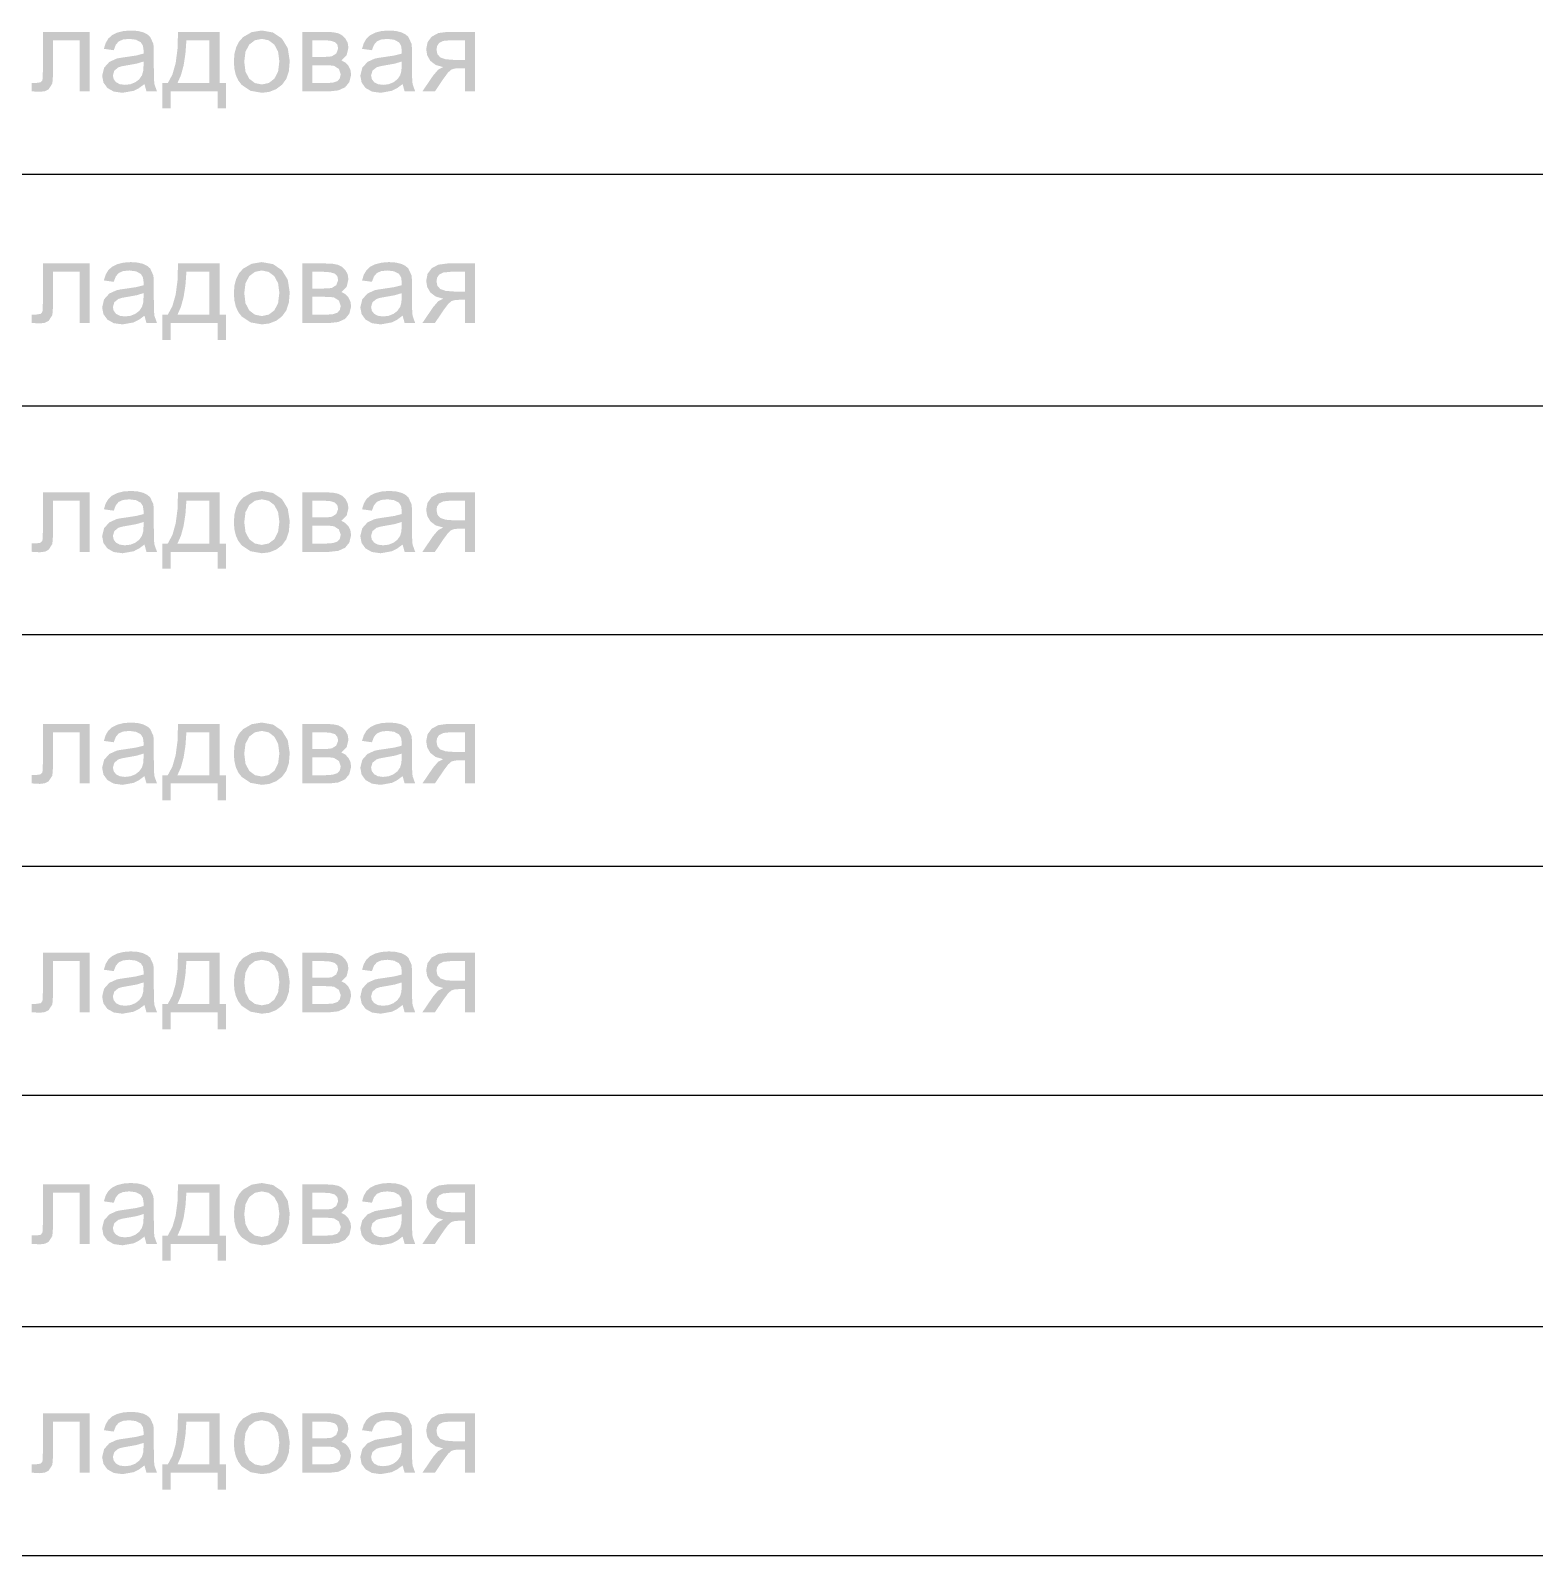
# Model space of a CAD drawing. Header units: millimetres. Extents: x 0 to 420, y 0 to 297.
# Drawn here: x 22.55 to 45.63, y 130.22 to 153.63 of the extents above; entities that cross this region are included whole.
import ezdxf

# ---------------------------------------------------------------- set-up
doc = ezdxf.new("R2010")
doc.units = ezdxf.units.MM
doc.layers.get('0').update_dxf_attribs({"linetype": 'CONTINUOUS'})

msp = doc.modelspace()

# ---------------------------------------------------------------- hatches: boundary and pattern name
at = {"true_color": 0x0000fb}
for points in [[(22.734991, 153.610799), (23.455429, 153.610799), (23.455429, 152.696333), (23.301089, 152.696333), (23.301089, 153.482917), (22.890433, 153.482917), (22.890433, 153.027062), (22.887677, 152.89477), (22.87996, 152.817049), (22.822634, 152.728303), (22.765996, 152.699778), (22.688688, 152.690269), (22.564114, 152.697435), (22.564114, 152.82642), (22.631913, 152.82642), (22.700264, 152.836341), (22.727825, 152.867761), (22.733061, 152.913649), (22.734991, 153.008321)], [(22.734991, 150.054799), (23.455429, 150.054799), (23.455429, 149.140333), (23.301089, 149.140333), (23.301089, 149.926917), (22.890433, 149.926917), (22.890433, 149.471062), (22.887677, 149.33877), (22.87996, 149.261049), (22.822634, 149.172303), (22.765996, 149.143778), (22.688688, 149.134269), (22.564114, 149.141435), (22.564114, 149.27042), (22.631913, 149.27042), (22.700264, 149.280341), (22.727825, 149.311761), (22.733061, 149.357649), (22.734991, 149.452321)], [(22.734991, 146.541132), (23.455429, 146.541132), (23.455429, 145.626666), (23.301089, 145.626666), (23.301089, 146.41325), (22.890433, 146.41325), (22.890433, 145.957395), (22.887677, 145.825104), (22.87996, 145.747382), (22.822634, 145.658637), (22.765996, 145.630111), (22.688688, 145.620603), (22.564114, 145.627769), (22.564114, 145.756753), (22.631913, 145.756753), (22.700264, 145.766675), (22.727825, 145.798094), (22.733061, 145.843983), (22.734991, 145.938654)], [(22.734991, 142.985132), (23.455429, 142.985132), (23.455429, 142.070666), (23.301089, 142.070666), (23.301089, 142.85725), (22.890433, 142.85725), (22.890433, 142.401395), (22.887677, 142.269104), (22.87996, 142.191382), (22.822634, 142.102637), (22.765996, 142.074111), (22.688688, 142.064603), (22.564114, 142.071769), (22.564114, 142.200753), (22.631913, 142.200753), (22.700264, 142.210675), (22.727825, 142.242094), (22.733061, 142.287983), (22.734991, 142.382654)], [(22.734991, 139.471466), (23.455429, 139.471466), (23.455429, 138.556999), (23.301089, 138.556999), (23.301089, 139.343584), (22.890433, 139.343584), (22.890433, 138.887729), (22.887677, 138.755437), (22.87996, 138.677716), (22.822634, 138.58897), (22.765996, 138.560445), (22.688688, 138.550936), (22.564114, 138.558102), (22.564114, 138.687086), (22.631913, 138.687086), (22.700264, 138.697008), (22.727825, 138.728427), (22.733061, 138.774316), (22.734991, 138.868987)], [(22.734991, 135.915466), (23.455429, 135.915466), (23.455429, 135.000999), (23.301089, 135.000999), (23.301089, 135.787584), (22.890433, 135.787584), (22.890433, 135.331729), (22.887677, 135.199437), (22.87996, 135.121716), (22.822634, 135.03297), (22.765996, 135.004445), (22.688688, 134.994936), (22.564114, 135.002102), (22.564114, 135.131086), (22.631913, 135.131086), (22.700264, 135.141008), (22.727825, 135.172427), (22.733061, 135.218316), (22.734991, 135.312987)], [(22.734991, 132.401799), (23.455429, 132.401799), (23.455429, 131.487333), (23.301089, 131.487333), (23.301089, 132.273917), (22.890433, 132.273917), (22.890433, 131.818062), (22.887677, 131.68577), (22.87996, 131.608049), (22.822634, 131.519303), (22.765996, 131.490778), (22.688688, 131.481269), (22.564114, 131.488435), (22.564114, 131.61742), (22.631913, 131.61742), (22.700264, 131.627341), (22.727825, 131.658761), (22.733061, 131.704649), (22.734991, 131.799321)]]:
    msp.add_hatch(color=0, dxfattribs=at).paths.add_polyline_path(points, flags=0)
h = msp.add_hatch(color=0, dxfattribs=at)
h.paths.add_polyline_path([(24.294273, 152.809332), (24.209661, 152.746562), (24.128357, 152.705703), (23.95748, 152.675387), (23.82388, 152.693714), (23.725419, 152.749249), (23.664923, 152.833172), (23.644941, 152.937765), (23.675258, 153.060135), (23.755184, 153.149432), (23.867081, 153.200143), (23.924201, 153.211719), (24.004885, 153.223295), (24.167356, 153.247755), (24.281044, 153.276762), (24.282146, 153.317552), (24.271053, 153.397892), (24.238049, 153.450946), (24.164117, 153.490152), (24.06166, 153.503312), (23.966162, 153.493528), (23.899603, 153.464727), (23.854472, 153.41181), (23.822984, 153.329128), (23.6714, 153.350074), (23.698685, 153.438131), (23.739199, 153.50717), (23.797008, 153.560018), (23.8759, 153.599223), (23.972639, 153.623546), (24.08426, 153.631745), (24.190093, 153.624786), (24.274429, 153.604184), (24.337681, 153.572765), (24.381916, 153.534731), (24.430423, 153.429449), (24.436142, 153.373707), (24.43814, 153.286133), (24.43814, 153.079427), (24.43876, 152.98113), (24.440621, 152.902832), (24.443721, 152.84448), (24.448062, 152.806025), (24.487198, 152.696333), (24.325141, 152.696333)], flags=0)
h.paths.add_polyline_path([(24.281044, 153.155495), (24.175624, 153.123387), (24.028036, 153.097066), (23.946456, 153.082183), (23.892988, 153.065647), (23.831803, 153.015486), (23.810306, 152.941624), (23.82195, 152.884917), (23.857159, 152.838546), (23.914623, 152.80754), (23.994412, 152.797205), (24.079023, 152.806851), (24.153713, 152.836341), (24.214071, 152.882575), (24.256239, 152.943277), (24.274843, 153.008596), (24.281044, 153.09872)], flags=0)
h = msp.add_hatch(color=0, dxfattribs=at)
h.paths.add_polyline_path([(24.809445, 153.610799), (25.44665, 153.610799), (25.44665, 152.823663), (25.545869, 152.823663), (25.545869, 152.437262), (25.418538, 152.437262), (25.418538, 152.696333), (24.698099, 152.696333), (24.698099, 152.437262), (24.570769, 152.437262), (24.570769, 152.823663), (24.652349, 152.823663), (24.723559, 152.955955), (24.773478, 153.131242), (24.802107, 153.349523)], flags=0)
h.paths.add_polyline_path([(24.938429, 153.482917), (24.923331, 153.274566), (24.895366, 153.095206), (24.854481, 152.944888), (24.800625, 152.823663), (25.29231, 152.823663), (25.29231, 153.482917)], flags=0)
h = msp.add_hatch(color=0, dxfattribs=at)
h.paths.add_polyline_path([(25.66703, 153.153841), (25.675832, 153.272585), (25.702308, 153.374948), (25.74656, 153.460877), (25.808693, 153.530321), (25.939262, 153.606251), (26.095876, 153.631745), (26.267373, 153.600739), (26.404556, 153.507722), (26.494129, 153.360478), (26.52417, 153.166519), (26.510941, 153.008596), (26.471253, 152.888707), (26.406072, 152.798997), (26.316913, 152.731611), (26.211149, 152.689443), (26.095876, 152.675387), (25.922312, 152.706048), (25.785542, 152.798308), (25.733538, 152.866727), (25.69652, 152.948789), (25.674386, 153.044494)], flags=0)
h.paths.add_polyline_path([(25.826331, 153.153841), (25.845417, 152.999983), (25.90295, 152.890361), (25.989284, 152.824904), (26.095876, 152.803268), (26.201778, 152.825179), (26.28825, 152.890912), (26.345576, 153.001706), (26.364869, 153.158802), (26.345507, 153.307699), (26.287699, 153.415669), (26.200882, 153.481401), (26.095876, 153.503312), (25.989284, 153.48147), (25.90295, 153.41622), (25.845417, 153.306941)], flags=0)
h = msp.add_hatch(color=0, dxfattribs=at)
h.paths.add_polyline_path([(26.715779, 153.610799), (27.072966, 153.610799), (27.18755, 153.605149), (27.268648, 153.58875), (27.328317, 153.557813), (27.378891, 153.508273), (27.413617, 153.44385), (27.425193, 153.368264), (27.398183, 153.253611), (27.316603, 153.172583), (27.375446, 153.141646), (27.423539, 153.092105), (27.455785, 153.027475), (27.466534, 152.952097), (27.438766, 152.838684), (27.373378, 152.759171), (27.26975, 152.712042), (27.128088, 152.696333), (26.715779, 152.696333)], flags=0)
h.paths.add_polyline_path([(26.87067, 153.226051), (27.036035, 153.226051), (27.11913, 153.228531), (27.171634, 153.235972), (27.238331, 153.277865), (27.267545, 153.353381), (27.254729, 153.414566), (27.216282, 153.454254), (27.146829, 153.475613), (27.040996, 153.482917), (26.87067, 153.482917)], flags=0)
h.paths.add_polyline_path([(26.87067, 152.823663), (27.07462, 152.823663), (27.185483, 152.831174), (27.255418, 152.85398), (27.292694, 152.895735), (27.307233, 152.959814), (27.278569, 153.041393), (27.204707, 153.088798), (27.145038, 153.096239), (27.058083, 153.09872), (26.87067, 153.09872)], flags=0)
h = msp.add_hatch(color=0, dxfattribs=at)
h.paths.add_polyline_path([(28.256907, 152.809332), (28.172295, 152.746562), (28.090991, 152.705703), (27.920114, 152.675387), (27.786513, 152.693714), (27.688053, 152.749249), (27.627557, 152.833172), (27.607575, 152.937765), (27.637892, 153.060135), (27.717818, 153.149432), (27.829715, 153.200143), (27.886835, 153.211719), (27.967519, 153.223295), (28.129989, 153.247755), (28.243678, 153.276762), (28.24478, 153.317552), (28.233687, 153.397892), (28.200683, 153.450946), (28.126751, 153.490152), (28.024294, 153.503312), (27.928796, 153.493528), (27.862237, 153.464727), (27.817106, 153.41181), (27.785618, 153.329128), (27.634034, 153.350074), (27.661319, 153.438131), (27.701833, 153.50717), (27.759642, 153.560018), (27.838534, 153.599223), (27.935273, 153.623546), (28.046894, 153.631745), (28.152727, 153.624786), (28.237063, 153.604184), (28.300315, 153.572765), (28.34455, 153.534731), (28.393057, 153.429449), (28.398776, 153.373707), (28.400774, 153.286133), (28.400774, 153.079427), (28.401394, 152.98113), (28.403254, 152.902832), (28.406355, 152.84448), (28.410696, 152.806025), (28.449832, 152.696333), (28.287775, 152.696333)], flags=0)
h.paths.add_polyline_path([(28.243678, 153.155495), (28.138258, 153.123387), (27.99067, 153.097066), (27.90909, 153.082183), (27.855622, 153.065647), (27.794437, 153.015486), (27.77294, 152.941624), (27.784584, 152.884917), (27.819793, 152.838546), (27.877257, 152.80754), (27.957046, 152.797205), (28.041657, 152.806851), (28.116347, 152.836341), (28.176705, 152.882575), (28.218873, 152.943277), (28.237476, 153.008596), (28.243678, 153.09872)], flags=0)
h = msp.add_hatch(color=0, dxfattribs=at)
h.paths.add_polyline_path([(29.369596, 153.610799), (29.369596, 152.696333), (29.215807, 152.696333), (29.215807, 153.052969), (29.125959, 153.052969), (29.054508, 153.047595), (29.00414, 153.031472), (28.9546, 152.987099), (28.887283, 152.896424), (28.752235, 152.696333), (28.559861, 152.696333), (28.72743, 152.942726), (28.803498, 153.030783), (28.879566, 153.070057), (28.764224, 153.102854), (28.682782, 153.165417), (28.634688, 153.248926), (28.618841, 153.344011), (28.639649, 153.451635), (28.702626, 153.536936), (28.805152, 153.592264), (28.945712, 153.610799)], flags=0)
h.paths.add_polyline_path([(29.215807, 153.482917), (28.995321, 153.482917), (28.880944, 153.471893), (28.816176, 153.439371), (28.78641, 153.392724), (28.776489, 153.33905), (28.791096, 153.26753), (28.835469, 153.218334), (28.91698, 153.189808), (29.044379, 153.1803), (29.215807, 153.1803)], flags=0)
h = msp.add_hatch(color=0, dxfattribs=at)
h.paths.add_polyline_path([(24.294273, 149.253332), (24.209661, 149.190562), (24.128357, 149.149703), (23.95748, 149.119387), (23.82388, 149.137714), (23.725419, 149.193249), (23.664923, 149.277172), (23.644941, 149.381765), (23.675258, 149.504135), (23.755184, 149.593432), (23.867081, 149.644144), (23.924201, 149.655719), (24.004885, 149.667295), (24.167356, 149.691755), (24.281044, 149.720762), (24.282146, 149.761552), (24.271053, 149.841892), (24.238049, 149.894946), (24.164117, 149.934152), (24.06166, 149.947312), (23.966162, 149.937528), (23.899603, 149.908727), (23.854472, 149.85581), (23.822984, 149.773128), (23.6714, 149.794074), (23.698685, 149.882131), (23.739199, 149.95117), (23.797008, 150.004018), (23.8759, 150.043223), (23.972639, 150.067546), (24.08426, 150.075745), (24.190093, 150.068786), (24.274429, 150.048184), (24.337681, 150.016765), (24.381916, 149.978731), (24.430423, 149.873449), (24.436142, 149.817707), (24.43814, 149.730133), (24.43814, 149.523427), (24.43876, 149.42513), (24.440621, 149.346832), (24.443721, 149.28848), (24.448062, 149.250025), (24.487198, 149.140333), (24.325141, 149.140333)], flags=0)
h.paths.add_polyline_path([(24.281044, 149.599495), (24.175624, 149.567387), (24.028036, 149.541066), (23.946456, 149.526183), (23.892988, 149.509647), (23.831803, 149.459486), (23.810306, 149.385624), (23.82195, 149.328917), (23.857159, 149.282546), (23.914623, 149.25154), (23.994412, 149.241205), (24.079023, 149.250851), (24.153713, 149.280341), (24.214071, 149.326575), (24.256239, 149.387277), (24.274843, 149.452596), (24.281044, 149.54272)], flags=0)
h = msp.add_hatch(color=0, dxfattribs=at)
h.paths.add_polyline_path([(24.809445, 150.054799), (25.44665, 150.054799), (25.44665, 149.267663), (25.545869, 149.267663), (25.545869, 148.881262), (25.418538, 148.881262), (25.418538, 149.140333), (24.698099, 149.140333), (24.698099, 148.881262), (24.570769, 148.881262), (24.570769, 149.267663), (24.652349, 149.267663), (24.723559, 149.399955), (24.773478, 149.575242), (24.802107, 149.793523)], flags=0)
h.paths.add_polyline_path([(24.938429, 149.926917), (24.923331, 149.718566), (24.895366, 149.539206), (24.854481, 149.388888), (24.800625, 149.267663), (25.29231, 149.267663), (25.29231, 149.926917)], flags=0)
h = msp.add_hatch(color=0, dxfattribs=at)
h.paths.add_polyline_path([(25.66703, 149.597841), (25.675832, 149.716585), (25.702308, 149.818948), (25.74656, 149.904877), (25.808693, 149.974321), (25.939262, 150.050251), (26.095876, 150.075745), (26.267373, 150.044739), (26.404556, 149.951722), (26.494129, 149.804478), (26.52417, 149.610519), (26.510941, 149.452596), (26.471253, 149.332707), (26.406072, 149.242997), (26.316913, 149.175611), (26.211149, 149.133443), (26.095876, 149.119387), (25.922312, 149.150048), (25.785542, 149.242308), (25.733538, 149.310727), (25.69652, 149.392789), (25.674386, 149.488494)], flags=0)
h.paths.add_polyline_path([(25.826331, 149.597841), (25.845417, 149.443983), (25.90295, 149.334361), (25.989284, 149.268904), (26.095876, 149.247269), (26.201778, 149.269179), (26.28825, 149.334912), (26.345576, 149.445706), (26.364869, 149.602802), (26.345507, 149.751699), (26.287699, 149.859669), (26.200882, 149.925401), (26.095876, 149.947312), (25.989284, 149.92547), (25.90295, 149.86022), (25.845417, 149.750941)], flags=0)
h = msp.add_hatch(color=0, dxfattribs=at)
h.paths.add_polyline_path([(26.715779, 150.054799), (27.072966, 150.054799), (27.18755, 150.049149), (27.268648, 150.03275), (27.328317, 150.001813), (27.378891, 149.952273), (27.413617, 149.88785), (27.425193, 149.812264), (27.398183, 149.697611), (27.316603, 149.616583), (27.375446, 149.585646), (27.423539, 149.536105), (27.455785, 149.471475), (27.466534, 149.396097), (27.438766, 149.282684), (27.373378, 149.203171), (27.26975, 149.156042), (27.128088, 149.140333), (26.715779, 149.140333)], flags=0)
h.paths.add_polyline_path([(26.87067, 149.670051), (27.036035, 149.670051), (27.11913, 149.672531), (27.171634, 149.679972), (27.238331, 149.721865), (27.267545, 149.797381), (27.254729, 149.858566), (27.216282, 149.898254), (27.146829, 149.919613), (27.040996, 149.926917), (26.87067, 149.926917)], flags=0)
h.paths.add_polyline_path([(26.87067, 149.267663), (27.07462, 149.267663), (27.185483, 149.275174), (27.255418, 149.29798), (27.292694, 149.339735), (27.307233, 149.403814), (27.278569, 149.485394), (27.204707, 149.532798), (27.145038, 149.540239), (27.058083, 149.54272), (26.87067, 149.54272)], flags=0)
h = msp.add_hatch(color=0, dxfattribs=at)
h.paths.add_polyline_path([(28.256907, 149.253332), (28.172295, 149.190562), (28.090991, 149.149703), (27.920114, 149.119387), (27.786513, 149.137714), (27.688053, 149.193249), (27.627557, 149.277172), (27.607575, 149.381765), (27.637892, 149.504135), (27.717818, 149.593432), (27.829715, 149.644144), (27.886835, 149.655719), (27.967519, 149.667295), (28.129989, 149.691755), (28.243678, 149.720762), (28.24478, 149.761552), (28.233687, 149.841892), (28.200683, 149.894946), (28.126751, 149.934152), (28.024294, 149.947312), (27.928796, 149.937528), (27.862237, 149.908727), (27.817106, 149.85581), (27.785618, 149.773128), (27.634034, 149.794074), (27.661319, 149.882131), (27.701833, 149.95117), (27.759642, 150.004018), (27.838534, 150.043223), (27.935273, 150.067546), (28.046894, 150.075745), (28.152727, 150.068786), (28.237063, 150.048184), (28.300315, 150.016765), (28.34455, 149.978731), (28.393057, 149.873449), (28.398776, 149.817707), (28.400774, 149.730133), (28.400774, 149.523427), (28.401394, 149.42513), (28.403254, 149.346832), (28.406355, 149.28848), (28.410696, 149.250025), (28.449832, 149.140333), (28.287775, 149.140333)], flags=0)
h.paths.add_polyline_path([(28.243678, 149.599495), (28.138258, 149.567387), (27.99067, 149.541066), (27.90909, 149.526183), (27.855622, 149.509647), (27.794437, 149.459486), (27.77294, 149.385624), (27.784584, 149.328917), (27.819793, 149.282546), (27.877257, 149.25154), (27.957046, 149.241205), (28.041657, 149.250851), (28.116347, 149.280341), (28.176705, 149.326575), (28.218873, 149.387277), (28.237476, 149.452596), (28.243678, 149.54272)], flags=0)
h = msp.add_hatch(color=0, dxfattribs=at)
h.paths.add_polyline_path([(29.369596, 150.054799), (29.369596, 149.140333), (29.215807, 149.140333), (29.215807, 149.496969), (29.125959, 149.496969), (29.054508, 149.491595), (29.00414, 149.475472), (28.9546, 149.431099), (28.887283, 149.340424), (28.752235, 149.140333), (28.559861, 149.140333), (28.72743, 149.386726), (28.803498, 149.474783), (28.879566, 149.514057), (28.764224, 149.546854), (28.682782, 149.609417), (28.634688, 149.692926), (28.618841, 149.788011), (28.639649, 149.895635), (28.702626, 149.980936), (28.805152, 150.036264), (28.945712, 150.054799)], flags=0)
h.paths.add_polyline_path([(29.215807, 149.926917), (28.995321, 149.926917), (28.880944, 149.915893), (28.816176, 149.883371), (28.78641, 149.836724), (28.776489, 149.78305), (28.791096, 149.71153), (28.835469, 149.662334), (28.91698, 149.633808), (29.044379, 149.6243), (29.215807, 149.6243)], flags=0)
h = msp.add_hatch(color=0, dxfattribs=at)
h.paths.add_polyline_path([(24.294273, 145.739665), (24.209661, 145.676896), (24.128357, 145.636037), (23.95748, 145.60572), (23.82388, 145.624048), (23.725419, 145.679583), (23.664923, 145.763505), (23.644941, 145.868098), (23.675258, 145.990468), (23.755184, 146.079765), (23.867081, 146.130477), (23.924201, 146.142052), (24.004885, 146.153628), (24.167356, 146.178088), (24.281044, 146.207096), (24.282146, 146.247886), (24.271053, 146.328225), (24.238049, 146.38128), (24.164117, 146.420485), (24.06166, 146.433645), (23.966162, 146.423861), (23.899603, 146.39506), (23.854472, 146.342144), (23.822984, 146.259461), (23.6714, 146.280407), (23.698685, 146.368464), (23.739199, 146.437504), (23.797008, 146.490352), (23.8759, 146.529557), (23.972639, 146.553879), (24.08426, 146.562078), (24.190093, 146.555119), (24.274429, 146.534518), (24.337681, 146.503098), (24.381916, 146.465065), (24.430423, 146.359782), (24.436142, 146.304041), (24.43814, 146.216466), (24.43814, 146.009761), (24.43876, 145.911464), (24.440621, 145.833165), (24.443721, 145.774814), (24.448062, 145.736358), (24.487198, 145.626666), (24.325141, 145.626666)], flags=0)
h.paths.add_polyline_path([(24.281044, 146.085828), (24.175624, 146.05372), (24.028036, 146.0274), (23.946456, 146.012517), (23.892988, 145.99598), (23.831803, 145.94582), (23.810306, 145.871957), (23.82195, 145.815251), (23.857159, 145.76888), (23.914623, 145.737874), (23.994412, 145.727538), (24.079023, 145.737185), (24.153713, 145.766675), (24.214071, 145.812908), (24.256239, 145.873611), (24.274843, 145.93893), (24.281044, 146.029053)], flags=0)
h = msp.add_hatch(color=0, dxfattribs=at)
h.paths.add_polyline_path([(24.809445, 146.541132), (25.44665, 146.541132), (25.44665, 145.753997), (25.545869, 145.753997), (25.545869, 145.367595), (25.418538, 145.367595), (25.418538, 145.626666), (24.698099, 145.626666), (24.698099, 145.367595), (24.570769, 145.367595), (24.570769, 145.753997), (24.652349, 145.753997), (24.723559, 145.886288), (24.773478, 146.061575), (24.802107, 146.279856)], flags=0)
h.paths.add_polyline_path([(24.938429, 146.41325), (24.923331, 146.2049), (24.895366, 146.025539), (24.854481, 145.875221), (24.800625, 145.753997), (25.29231, 145.753997), (25.29231, 146.41325)], flags=0)
h = msp.add_hatch(color=0, dxfattribs=at)
h.paths.add_polyline_path([(25.66703, 146.084175), (25.675832, 146.202919), (25.702308, 146.305281), (25.74656, 146.39121), (25.808693, 146.460655), (25.939262, 146.536585), (26.095876, 146.562078), (26.267373, 146.531073), (26.404556, 146.438055), (26.494129, 146.290812), (26.52417, 146.096853), (26.510941, 145.93893), (26.471253, 145.81904), (26.406072, 145.72933), (26.316913, 145.661944), (26.211149, 145.619776), (26.095876, 145.60572), (25.922312, 145.636381), (25.785542, 145.728641), (25.733538, 145.797061), (25.69652, 145.879123), (25.674386, 145.974827)], flags=0)
h.paths.add_polyline_path([(25.826331, 146.084175), (25.845417, 145.930317), (25.90295, 145.820694), (25.989284, 145.755237), (26.095876, 145.733602), (26.201778, 145.755513), (26.28825, 145.821245), (26.345576, 145.932039), (26.364869, 146.089136), (26.345507, 146.238033), (26.287699, 146.346002), (26.200882, 146.411734), (26.095876, 146.433645), (25.989284, 146.411803), (25.90295, 146.346553), (25.845417, 146.237275)], flags=0)
h = msp.add_hatch(color=0, dxfattribs=at)
h.paths.add_polyline_path([(26.715779, 146.541132), (27.072966, 146.541132), (27.18755, 146.535482), (27.268648, 146.519084), (27.328317, 146.488147), (27.378891, 146.438606), (27.413617, 146.374183), (27.425193, 146.298598), (27.398183, 146.183945), (27.316603, 146.102916), (27.375446, 146.071979), (27.423539, 146.022439), (27.455785, 145.957809), (27.466534, 145.88243), (27.438766, 145.769017), (27.373378, 145.689505), (27.26975, 145.642376), (27.128088, 145.626666), (26.715779, 145.626666)], flags=0)
h.paths.add_polyline_path([(26.87067, 146.156384), (27.036035, 146.156384), (27.11913, 146.158864), (27.171634, 146.166306), (27.238331, 146.208198), (27.267545, 146.283715), (27.254729, 146.3449), (27.216282, 146.384587), (27.146829, 146.405947), (27.040996, 146.41325), (26.87067, 146.41325)], flags=0)
h.paths.add_polyline_path([(26.87067, 145.753997), (27.07462, 145.753997), (27.185483, 145.761507), (27.255418, 145.784314), (27.292694, 145.826068), (27.307233, 145.890147), (27.278569, 145.971727), (27.204707, 146.019131), (27.145038, 146.026573), (27.058083, 146.029053), (26.87067, 146.029053)], flags=0)
h = msp.add_hatch(color=0, dxfattribs=at)
h.paths.add_polyline_path([(28.256907, 145.739665), (28.172295, 145.676896), (28.090991, 145.636037), (27.920114, 145.60572), (27.786513, 145.624048), (27.688053, 145.679583), (27.627557, 145.763505), (27.607575, 145.868098), (27.637892, 145.990468), (27.717818, 146.079765), (27.829715, 146.130477), (27.886835, 146.142052), (27.967519, 146.153628), (28.129989, 146.178088), (28.243678, 146.207096), (28.24478, 146.247886), (28.233687, 146.328225), (28.200683, 146.38128), (28.126751, 146.420485), (28.024294, 146.433645), (27.928796, 146.423861), (27.862237, 146.39506), (27.817106, 146.342144), (27.785618, 146.259461), (27.634034, 146.280407), (27.661319, 146.368464), (27.701833, 146.437504), (27.759642, 146.490352), (27.838534, 146.529557), (27.935273, 146.553879), (28.046894, 146.562078), (28.152727, 146.555119), (28.237063, 146.534518), (28.300315, 146.503098), (28.34455, 146.465065), (28.393057, 146.359782), (28.398776, 146.304041), (28.400774, 146.216466), (28.400774, 146.009761), (28.401394, 145.911464), (28.403254, 145.833165), (28.406355, 145.774814), (28.410696, 145.736358), (28.449832, 145.626666), (28.287775, 145.626666)], flags=0)
h.paths.add_polyline_path([(28.243678, 146.085828), (28.138258, 146.05372), (27.99067, 146.0274), (27.90909, 146.012517), (27.855622, 145.99598), (27.794437, 145.94582), (27.77294, 145.871957), (27.784584, 145.815251), (27.819793, 145.76888), (27.877257, 145.737874), (27.957046, 145.727538), (28.041657, 145.737185), (28.116347, 145.766675), (28.176705, 145.812908), (28.218873, 145.873611), (28.237476, 145.93893), (28.243678, 146.029053)], flags=0)
h = msp.add_hatch(color=0, dxfattribs=at)
h.paths.add_polyline_path([(29.369596, 146.541132), (29.369596, 145.626666), (29.215807, 145.626666), (29.215807, 145.983302), (29.125959, 145.983302), (29.054508, 145.977928), (29.00414, 145.961805), (28.9546, 145.917432), (28.887283, 145.826757), (28.752235, 145.626666), (28.559861, 145.626666), (28.72743, 145.873059), (28.803498, 145.961116), (28.879566, 146.00039), (28.764224, 146.033187), (28.682782, 146.09575), (28.634688, 146.179259), (28.618841, 146.274344), (28.639649, 146.381969), (28.702626, 146.467269), (28.805152, 146.522598), (28.945712, 146.541132)], flags=0)
h.paths.add_polyline_path([(29.215807, 146.41325), (28.995321, 146.41325), (28.880944, 146.402226), (28.816176, 146.369704), (28.78641, 146.323058), (28.776489, 146.269383), (28.791096, 146.197863), (28.835469, 146.148667), (28.91698, 146.120142), (29.044379, 146.110633), (29.215807, 146.110633)], flags=0)
h = msp.add_hatch(color=0, dxfattribs=at)
h.paths.add_polyline_path([(24.294273, 142.183665), (24.209661, 142.120896), (24.128357, 142.080037), (23.95748, 142.04972), (23.82388, 142.068048), (23.725419, 142.123583), (23.664923, 142.207505), (23.644941, 142.312098), (23.675258, 142.434468), (23.755184, 142.523765), (23.867081, 142.574477), (23.924201, 142.586052), (24.004885, 142.597628), (24.167356, 142.622088), (24.281044, 142.651096), (24.282146, 142.691886), (24.271053, 142.772225), (24.238049, 142.82528), (24.164117, 142.864485), (24.06166, 142.877645), (23.966162, 142.867861), (23.899603, 142.83906), (23.854472, 142.786144), (23.822984, 142.703461), (23.6714, 142.724407), (23.698685, 142.812464), (23.739199, 142.881504), (23.797008, 142.934352), (23.8759, 142.973557), (23.972639, 142.997879), (24.08426, 143.006078), (24.190093, 142.999119), (24.274429, 142.978518), (24.337681, 142.947098), (24.381916, 142.909065), (24.430423, 142.803782), (24.436142, 142.748041), (24.43814, 142.660466), (24.43814, 142.453761), (24.43876, 142.355464), (24.440621, 142.277165), (24.443721, 142.218814), (24.448062, 142.180358), (24.487198, 142.070666), (24.325141, 142.070666)], flags=0)
h.paths.add_polyline_path([(24.281044, 142.529828), (24.175624, 142.49772), (24.028036, 142.4714), (23.946456, 142.456517), (23.892988, 142.43998), (23.831803, 142.38982), (23.810306, 142.315957), (23.82195, 142.259251), (23.857159, 142.21288), (23.914623, 142.181874), (23.994412, 142.171538), (24.079023, 142.181185), (24.153713, 142.210675), (24.214071, 142.256908), (24.256239, 142.317611), (24.274843, 142.38293), (24.281044, 142.473053)], flags=0)
h = msp.add_hatch(color=0, dxfattribs=at)
h.paths.add_polyline_path([(24.809445, 142.985132), (25.44665, 142.985132), (25.44665, 142.197997), (25.545869, 142.197997), (25.545869, 141.811595), (25.418538, 141.811595), (25.418538, 142.070666), (24.698099, 142.070666), (24.698099, 141.811595), (24.570769, 141.811595), (24.570769, 142.197997), (24.652349, 142.197997), (24.723559, 142.330288), (24.773478, 142.505575), (24.802107, 142.723856)], flags=0)
h.paths.add_polyline_path([(24.938429, 142.85725), (24.923331, 142.6489), (24.895366, 142.469539), (24.854481, 142.319221), (24.800625, 142.197997), (25.29231, 142.197997), (25.29231, 142.85725)], flags=0)
h = msp.add_hatch(color=0, dxfattribs=at)
h.paths.add_polyline_path([(25.66703, 142.528175), (25.675832, 142.646919), (25.702308, 142.749281), (25.74656, 142.83521), (25.808693, 142.904655), (25.939262, 142.980585), (26.095876, 143.006078), (26.267373, 142.975073), (26.404556, 142.882055), (26.494129, 142.734812), (26.52417, 142.540853), (26.510941, 142.38293), (26.471253, 142.26304), (26.406072, 142.17333), (26.316913, 142.105944), (26.211149, 142.063776), (26.095876, 142.04972), (25.922312, 142.080381), (25.785542, 142.172641), (25.733538, 142.241061), (25.69652, 142.323123), (25.674386, 142.418827)], flags=0)
h.paths.add_polyline_path([(25.826331, 142.528175), (25.845417, 142.374317), (25.90295, 142.264694), (25.989284, 142.199237), (26.095876, 142.177602), (26.201778, 142.199513), (26.28825, 142.265245), (26.345576, 142.376039), (26.364869, 142.533136), (26.345507, 142.682033), (26.287699, 142.790002), (26.200882, 142.855734), (26.095876, 142.877645), (25.989284, 142.855803), (25.90295, 142.790553), (25.845417, 142.681275)], flags=0)
h = msp.add_hatch(color=0, dxfattribs=at)
h.paths.add_polyline_path([(26.715779, 142.985132), (27.072966, 142.985132), (27.18755, 142.979482), (27.268648, 142.963084), (27.328317, 142.932147), (27.378891, 142.882606), (27.413617, 142.818183), (27.425193, 142.742598), (27.398183, 142.627945), (27.316603, 142.546916), (27.375446, 142.515979), (27.423539, 142.466439), (27.455785, 142.401809), (27.466534, 142.32643), (27.438766, 142.213017), (27.373378, 142.133505), (27.26975, 142.086376), (27.128088, 142.070666), (26.715779, 142.070666)], flags=0)
h.paths.add_polyline_path([(26.87067, 142.600384), (27.036035, 142.600384), (27.11913, 142.602864), (27.171634, 142.610306), (27.238331, 142.652198), (27.267545, 142.727715), (27.254729, 142.7889), (27.216282, 142.828587), (27.146829, 142.849947), (27.040996, 142.85725), (26.87067, 142.85725)], flags=0)
h.paths.add_polyline_path([(26.87067, 142.197997), (27.07462, 142.197997), (27.185483, 142.205507), (27.255418, 142.228314), (27.292694, 142.270068), (27.307233, 142.334147), (27.278569, 142.415727), (27.204707, 142.463131), (27.145038, 142.470573), (27.058083, 142.473053), (26.87067, 142.473053)], flags=0)
h = msp.add_hatch(color=0, dxfattribs=at)
h.paths.add_polyline_path([(28.256907, 142.183665), (28.172295, 142.120896), (28.090991, 142.080037), (27.920114, 142.04972), (27.786513, 142.068048), (27.688053, 142.123583), (27.627557, 142.207505), (27.607575, 142.312098), (27.637892, 142.434468), (27.717818, 142.523765), (27.829715, 142.574477), (27.886835, 142.586052), (27.967519, 142.597628), (28.129989, 142.622088), (28.243678, 142.651096), (28.24478, 142.691886), (28.233687, 142.772225), (28.200683, 142.82528), (28.126751, 142.864485), (28.024294, 142.877645), (27.928796, 142.867861), (27.862237, 142.83906), (27.817106, 142.786144), (27.785618, 142.703461), (27.634034, 142.724407), (27.661319, 142.812464), (27.701833, 142.881504), (27.759642, 142.934352), (27.838534, 142.973557), (27.935273, 142.997879), (28.046894, 143.006078), (28.152727, 142.999119), (28.237063, 142.978518), (28.300315, 142.947098), (28.34455, 142.909065), (28.393057, 142.803782), (28.398776, 142.748041), (28.400774, 142.660466), (28.400774, 142.453761), (28.401394, 142.355464), (28.403254, 142.277165), (28.406355, 142.218814), (28.410696, 142.180358), (28.449832, 142.070666), (28.287775, 142.070666)], flags=0)
h.paths.add_polyline_path([(28.243678, 142.529828), (28.138258, 142.49772), (27.99067, 142.4714), (27.90909, 142.456517), (27.855622, 142.43998), (27.794437, 142.38982), (27.77294, 142.315957), (27.784584, 142.259251), (27.819793, 142.21288), (27.877257, 142.181874), (27.957046, 142.171538), (28.041657, 142.181185), (28.116347, 142.210675), (28.176705, 142.256908), (28.218873, 142.317611), (28.237476, 142.38293), (28.243678, 142.473053)], flags=0)
h = msp.add_hatch(color=0, dxfattribs=at)
h.paths.add_polyline_path([(29.369596, 142.985132), (29.369596, 142.070666), (29.215807, 142.070666), (29.215807, 142.427302), (29.125959, 142.427302), (29.054508, 142.421928), (29.00414, 142.405805), (28.9546, 142.361432), (28.887283, 142.270757), (28.752235, 142.070666), (28.559861, 142.070666), (28.72743, 142.317059), (28.803498, 142.405116), (28.879566, 142.44439), (28.764224, 142.477187), (28.682782, 142.53975), (28.634688, 142.623259), (28.618841, 142.718344), (28.639649, 142.825969), (28.702626, 142.911269), (28.805152, 142.966598), (28.945712, 142.985132)], flags=0)
h.paths.add_polyline_path([(29.215807, 142.85725), (28.995321, 142.85725), (28.880944, 142.846226), (28.816176, 142.813704), (28.78641, 142.767058), (28.776489, 142.713383), (28.791096, 142.641863), (28.835469, 142.592667), (28.91698, 142.564142), (29.044379, 142.554633), (29.215807, 142.554633)], flags=0)
h = msp.add_hatch(color=0, dxfattribs=at)
h.paths.add_polyline_path([(24.294273, 138.669999), (24.209661, 138.607229), (24.128357, 138.56637), (23.95748, 138.536053), (23.82388, 138.554381), (23.725419, 138.609916), (23.664923, 138.693839), (23.644941, 138.798432), (23.675258, 138.920802), (23.755184, 139.010098), (23.867081, 139.06081), (23.924201, 139.072386), (24.004885, 139.083961), (24.167356, 139.108421), (24.281044, 139.137429), (24.282146, 139.178219), (24.271053, 139.258559), (24.238049, 139.311613), (24.164117, 139.350818), (24.06166, 139.363979), (23.966162, 139.354195), (23.899603, 139.325394), (23.854472, 139.272477), (23.822984, 139.189795), (23.6714, 139.210741), (23.698685, 139.298797), (23.739199, 139.367837), (23.797008, 139.420685), (23.8759, 139.45989), (23.972639, 139.484212), (24.08426, 139.492412), (24.190093, 139.485453), (24.274429, 139.464851), (24.337681, 139.433432), (24.381916, 139.395398), (24.430423, 139.290116), (24.436142, 139.234374), (24.43814, 139.1468), (24.43814, 138.940094), (24.43876, 138.841797), (24.440621, 138.763498), (24.443721, 138.705147), (24.448062, 138.666691), (24.487198, 138.556999), (24.325141, 138.556999)], flags=0)
h.paths.add_polyline_path([(24.281044, 139.016162), (24.175624, 138.984053), (24.028036, 138.957733), (23.946456, 138.94285), (23.892988, 138.926314), (23.831803, 138.876153), (23.810306, 138.80229), (23.82195, 138.745584), (23.857159, 138.699213), (23.914623, 138.668207), (23.994412, 138.657872), (24.079023, 138.667518), (24.153713, 138.697008), (24.214071, 138.743241), (24.256239, 138.803944), (24.274843, 138.869263), (24.281044, 138.959387)], flags=0)
h = msp.add_hatch(color=0, dxfattribs=at)
h.paths.add_polyline_path([(24.809445, 139.471466), (25.44665, 139.471466), (25.44665, 138.68433), (25.545869, 138.68433), (25.545869, 138.297928), (25.418538, 138.297928), (25.418538, 138.556999), (24.698099, 138.556999), (24.698099, 138.297928), (24.570769, 138.297928), (24.570769, 138.68433), (24.652349, 138.68433), (24.723559, 138.816622), (24.773478, 138.991908), (24.802107, 139.21019)], flags=0)
h.paths.add_polyline_path([(24.938429, 139.343584), (24.923331, 139.135233), (24.895366, 138.955873), (24.854481, 138.805554), (24.800625, 138.68433), (25.29231, 138.68433), (25.29231, 139.343584)], flags=0)
h = msp.add_hatch(color=0, dxfattribs=at)
h.paths.add_polyline_path([(25.66703, 139.014508), (25.675832, 139.133252), (25.702308, 139.235614), (25.74656, 139.321544), (25.808693, 139.390988), (25.939262, 139.466918), (26.095876, 139.492412), (26.267373, 139.461406), (26.404556, 139.368388), (26.494129, 139.221145), (26.52417, 139.027186), (26.510941, 138.869263), (26.471253, 138.749374), (26.406072, 138.659663), (26.316913, 138.592277), (26.211149, 138.550109), (26.095876, 138.536053), (25.922312, 138.566715), (25.785542, 138.658974), (25.733538, 138.727394), (25.69652, 138.809456), (25.674386, 138.905161)], flags=0)
h.paths.add_polyline_path([(25.826331, 139.014508), (25.845417, 138.86065), (25.90295, 138.751027), (25.989284, 138.68557), (26.095876, 138.663935), (26.201778, 138.685846), (26.28825, 138.751578), (26.345576, 138.862373), (26.364869, 139.019469), (26.345507, 139.168366), (26.287699, 139.276335), (26.200882, 139.342068), (26.095876, 139.363979), (25.989284, 139.342137), (25.90295, 139.276887), (25.845417, 139.167608)], flags=0)
h = msp.add_hatch(color=0, dxfattribs=at)
h.paths.add_polyline_path([(26.715779, 139.471466), (27.072966, 139.471466), (27.18755, 139.465816), (27.268648, 139.449417), (27.328317, 139.41848), (27.378891, 139.36894), (27.413617, 139.304516), (27.425193, 139.228931), (27.398183, 139.114278), (27.316603, 139.033249), (27.375446, 139.002312), (27.423539, 138.952772), (27.455785, 138.888142), (27.466534, 138.812763), (27.438766, 138.699351), (27.373378, 138.619838), (27.26975, 138.572709), (27.128088, 138.556999), (26.715779, 138.556999)], flags=0)
h.paths.add_polyline_path([(26.87067, 139.086717), (27.036035, 139.086717), (27.11913, 139.089198), (27.171634, 139.096639), (27.238331, 139.138532), (27.267545, 139.214048), (27.254729, 139.275233), (27.216282, 139.31492), (27.146829, 139.33628), (27.040996, 139.343584), (26.87067, 139.343584)], flags=0)
h.paths.add_polyline_path([(26.87067, 138.68433), (27.07462, 138.68433), (27.185483, 138.69184), (27.255418, 138.714647), (27.292694, 138.756402), (27.307233, 138.82048), (27.278569, 138.90206), (27.204707, 138.949465), (27.145038, 138.956906), (27.058083, 138.959387), (26.87067, 138.959387)], flags=0)
h = msp.add_hatch(color=0, dxfattribs=at)
h.paths.add_polyline_path([(28.256907, 138.669999), (28.172295, 138.607229), (28.090991, 138.56637), (27.920114, 138.536053), (27.786513, 138.554381), (27.688053, 138.609916), (27.627557, 138.693839), (27.607575, 138.798432), (27.637892, 138.920802), (27.717818, 139.010098), (27.829715, 139.06081), (27.886835, 139.072386), (27.967519, 139.083961), (28.129989, 139.108421), (28.243678, 139.137429), (28.24478, 139.178219), (28.233687, 139.258559), (28.200683, 139.311613), (28.126751, 139.350818), (28.024294, 139.363979), (27.928796, 139.354195), (27.862237, 139.325394), (27.817106, 139.272477), (27.785618, 139.189795), (27.634034, 139.210741), (27.661319, 139.298797), (27.701833, 139.367837), (27.759642, 139.420685), (27.838534, 139.45989), (27.935273, 139.484212), (28.046894, 139.492412), (28.152727, 139.485453), (28.237063, 139.464851), (28.300315, 139.433432), (28.34455, 139.395398), (28.393057, 139.290116), (28.398776, 139.234374), (28.400774, 139.1468), (28.400774, 138.940094), (28.401394, 138.841797), (28.403254, 138.763498), (28.406355, 138.705147), (28.410696, 138.666691), (28.449832, 138.556999), (28.287775, 138.556999)], flags=0)
h.paths.add_polyline_path([(28.243678, 139.016162), (28.138258, 138.984053), (27.99067, 138.957733), (27.90909, 138.94285), (27.855622, 138.926314), (27.794437, 138.876153), (27.77294, 138.80229), (27.784584, 138.745584), (27.819793, 138.699213), (27.877257, 138.668207), (27.957046, 138.657872), (28.041657, 138.667518), (28.116347, 138.697008), (28.176705, 138.743241), (28.218873, 138.803944), (28.237476, 138.869263), (28.243678, 138.959387)], flags=0)
h = msp.add_hatch(color=0, dxfattribs=at)
h.paths.add_polyline_path([(29.369596, 139.471466), (29.369596, 138.556999), (29.215807, 138.556999), (29.215807, 138.913636), (29.125959, 138.913636), (29.054508, 138.908261), (29.00414, 138.892138), (28.9546, 138.847766), (28.887283, 138.757091), (28.752235, 138.556999), (28.559861, 138.556999), (28.72743, 138.803393), (28.803498, 138.891449), (28.879566, 138.930723), (28.764224, 138.963521), (28.682782, 139.026084), (28.634688, 139.109593), (28.618841, 139.204677), (28.639649, 139.312302), (28.702626, 139.397603), (28.805152, 139.452931), (28.945712, 139.471466)], flags=0)
h.paths.add_polyline_path([(29.215807, 139.343584), (28.995321, 139.343584), (28.880944, 139.332559), (28.816176, 139.300038), (28.78641, 139.253391), (28.776489, 139.199716), (28.791096, 139.128196), (28.835469, 139.079), (28.91698, 139.050475), (29.044379, 139.040966), (29.215807, 139.040966)], flags=0)
h = msp.add_hatch(color=0, dxfattribs=at)
h.paths.add_polyline_path([(24.294273, 135.113999), (24.209661, 135.051229), (24.128357, 135.01037), (23.95748, 134.980053), (23.82388, 134.998381), (23.725419, 135.053916), (23.664923, 135.137839), (23.644941, 135.242432), (23.675258, 135.364802), (23.755184, 135.454098), (23.867081, 135.50481), (23.924201, 135.516386), (24.004885, 135.527961), (24.167356, 135.552421), (24.281044, 135.581429), (24.282146, 135.622219), (24.271053, 135.702559), (24.238049, 135.755613), (24.164117, 135.794818), (24.06166, 135.807979), (23.966162, 135.798195), (23.899603, 135.769394), (23.854472, 135.716477), (23.822984, 135.633795), (23.6714, 135.654741), (23.698685, 135.742797), (23.739199, 135.811837), (23.797008, 135.864685), (23.8759, 135.90389), (23.972639, 135.928212), (24.08426, 135.936412), (24.190093, 135.929453), (24.274429, 135.908851), (24.337681, 135.877432), (24.381916, 135.839398), (24.430423, 135.734116), (24.436142, 135.678374), (24.43814, 135.5908), (24.43814, 135.384094), (24.43876, 135.285797), (24.440621, 135.207498), (24.443721, 135.149147), (24.448062, 135.110691), (24.487198, 135.000999), (24.325141, 135.000999)], flags=0)
h.paths.add_polyline_path([(24.281044, 135.460162), (24.175624, 135.428053), (24.028036, 135.401733), (23.946456, 135.38685), (23.892988, 135.370314), (23.831803, 135.320153), (23.810306, 135.24629), (23.82195, 135.189584), (23.857159, 135.143213), (23.914623, 135.112207), (23.994412, 135.101872), (24.079023, 135.111518), (24.153713, 135.141008), (24.214071, 135.187241), (24.256239, 135.247944), (24.274843, 135.313263), (24.281044, 135.403387)], flags=0)
h = msp.add_hatch(color=0, dxfattribs=at)
h.paths.add_polyline_path([(24.809445, 135.915466), (25.44665, 135.915466), (25.44665, 135.12833), (25.545869, 135.12833), (25.545869, 134.741928), (25.418538, 134.741928), (25.418538, 135.000999), (24.698099, 135.000999), (24.698099, 134.741928), (24.570769, 134.741928), (24.570769, 135.12833), (24.652349, 135.12833), (24.723559, 135.260622), (24.773478, 135.435908), (24.802107, 135.65419)], flags=0)
h.paths.add_polyline_path([(24.938429, 135.787584), (24.923331, 135.579233), (24.895366, 135.399873), (24.854481, 135.249554), (24.800625, 135.12833), (25.29231, 135.12833), (25.29231, 135.787584)], flags=0)
h = msp.add_hatch(color=0, dxfattribs=at)
h.paths.add_polyline_path([(25.66703, 135.458508), (25.675832, 135.577252), (25.702308, 135.679614), (25.74656, 135.765544), (25.808693, 135.834988), (25.939262, 135.910918), (26.095876, 135.936412), (26.267373, 135.905406), (26.404556, 135.812388), (26.494129, 135.665145), (26.52417, 135.471186), (26.510941, 135.313263), (26.471253, 135.193374), (26.406072, 135.103663), (26.316913, 135.036277), (26.211149, 134.994109), (26.095876, 134.980053), (25.922312, 135.010715), (25.785542, 135.102974), (25.733538, 135.171394), (25.69652, 135.253456), (25.674386, 135.349161)], flags=0)
h.paths.add_polyline_path([(25.826331, 135.458508), (25.845417, 135.30465), (25.90295, 135.195027), (25.989284, 135.12957), (26.095876, 135.107935), (26.201778, 135.129846), (26.28825, 135.195578), (26.345576, 135.306373), (26.364869, 135.463469), (26.345507, 135.612366), (26.287699, 135.720335), (26.200882, 135.786068), (26.095876, 135.807979), (25.989284, 135.786137), (25.90295, 135.720887), (25.845417, 135.611608)], flags=0)
h = msp.add_hatch(color=0, dxfattribs=at)
h.paths.add_polyline_path([(26.715779, 135.915466), (27.072966, 135.915466), (27.18755, 135.909816), (27.268648, 135.893417), (27.328317, 135.86248), (27.378891, 135.81294), (27.413617, 135.748516), (27.425193, 135.672931), (27.398183, 135.558278), (27.316603, 135.477249), (27.375446, 135.446313), (27.423539, 135.396772), (27.455785, 135.332142), (27.466534, 135.256763), (27.438766, 135.143351), (27.373378, 135.063838), (27.26975, 135.016709), (27.128088, 135.000999), (26.715779, 135.000999)], flags=0)
h.paths.add_polyline_path([(26.87067, 135.530717), (27.036035, 135.530717), (27.11913, 135.533198), (27.171634, 135.540639), (27.238331, 135.582532), (27.267545, 135.658048), (27.254729, 135.719233), (27.216282, 135.75892), (27.146829, 135.78028), (27.040996, 135.787584), (26.87067, 135.787584)], flags=0)
h.paths.add_polyline_path([(26.87067, 135.12833), (27.07462, 135.12833), (27.185483, 135.13584), (27.255418, 135.158647), (27.292694, 135.200402), (27.307233, 135.26448), (27.278569, 135.34606), (27.204707, 135.393465), (27.145038, 135.400906), (27.058083, 135.403387), (26.87067, 135.403387)], flags=0)
h = msp.add_hatch(color=0, dxfattribs=at)
h.paths.add_polyline_path([(28.256907, 135.113999), (28.172295, 135.051229), (28.090991, 135.01037), (27.920114, 134.980053), (27.786513, 134.998381), (27.688053, 135.053916), (27.627557, 135.137839), (27.607575, 135.242432), (27.637892, 135.364802), (27.717818, 135.454098), (27.829715, 135.50481), (27.886835, 135.516386), (27.967519, 135.527961), (28.129989, 135.552421), (28.243678, 135.581429), (28.24478, 135.622219), (28.233687, 135.702559), (28.200683, 135.755613), (28.126751, 135.794818), (28.024294, 135.807979), (27.928796, 135.798195), (27.862237, 135.769394), (27.817106, 135.716477), (27.785618, 135.633795), (27.634034, 135.654741), (27.661319, 135.742797), (27.701833, 135.811837), (27.759642, 135.864685), (27.838534, 135.90389), (27.935273, 135.928212), (28.046894, 135.936412), (28.152727, 135.929453), (28.237063, 135.908851), (28.300315, 135.877432), (28.34455, 135.839398), (28.393057, 135.734116), (28.398776, 135.678374), (28.400774, 135.5908), (28.400774, 135.384094), (28.401394, 135.285797), (28.403254, 135.207498), (28.406355, 135.149147), (28.410696, 135.110691), (28.449832, 135.000999), (28.287775, 135.000999)], flags=0)
h.paths.add_polyline_path([(28.243678, 135.460162), (28.138258, 135.428053), (27.99067, 135.401733), (27.90909, 135.38685), (27.855622, 135.370314), (27.794437, 135.320153), (27.77294, 135.24629), (27.784584, 135.189584), (27.819793, 135.143213), (27.877257, 135.112207), (27.957046, 135.101872), (28.041657, 135.111518), (28.116347, 135.141008), (28.176705, 135.187241), (28.218873, 135.247944), (28.237476, 135.313263), (28.243678, 135.403387)], flags=0)
h = msp.add_hatch(color=0, dxfattribs=at)
h.paths.add_polyline_path([(29.369596, 135.915466), (29.369596, 135.000999), (29.215807, 135.000999), (29.215807, 135.357636), (29.125959, 135.357636), (29.054508, 135.352261), (29.00414, 135.336138), (28.9546, 135.291766), (28.887283, 135.201091), (28.752235, 135.000999), (28.559861, 135.000999), (28.72743, 135.247393), (28.803498, 135.335449), (28.879566, 135.374723), (28.764224, 135.407521), (28.682782, 135.470084), (28.634688, 135.553593), (28.618841, 135.648677), (28.639649, 135.756302), (28.702626, 135.841603), (28.805152, 135.896931), (28.945712, 135.915466)], flags=0)
h.paths.add_polyline_path([(29.215807, 135.787584), (28.995321, 135.787584), (28.880944, 135.776559), (28.816176, 135.744038), (28.78641, 135.697391), (28.776489, 135.643716), (28.791096, 135.572196), (28.835469, 135.523), (28.91698, 135.494475), (29.044379, 135.484966), (29.215807, 135.484966)], flags=0)
h = msp.add_hatch(color=0, dxfattribs=at)
h.paths.add_polyline_path([(24.294273, 131.600332), (24.209661, 131.537562), (24.128357, 131.496703), (23.95748, 131.466387), (23.82388, 131.484715), (23.725419, 131.540249), (23.664923, 131.624172), (23.644941, 131.728765), (23.675258, 131.851135), (23.755184, 131.940432), (23.867081, 131.991144), (23.924201, 132.002719), (24.004885, 132.014295), (24.167356, 132.038755), (24.281044, 132.067762), (24.282146, 132.108552), (24.271053, 132.188892), (24.238049, 132.241947), (24.164117, 132.281152), (24.06166, 132.294312), (23.966162, 132.284528), (23.899603, 132.255727), (23.854472, 132.20281), (23.822984, 132.120128), (23.6714, 132.141074), (23.698685, 132.229131), (23.739199, 132.29817), (23.797008, 132.351018), (23.8759, 132.390223), (23.972639, 132.414546), (24.08426, 132.422745), (24.190093, 132.415786), (24.274429, 132.395184), (24.337681, 132.363765), (24.381916, 132.325731), (24.430423, 132.220449), (24.436142, 132.164707), (24.43814, 132.077133), (24.43814, 131.870427), (24.43876, 131.77213), (24.440621, 131.693832), (24.443721, 131.635481), (24.448062, 131.597025), (24.487198, 131.487333), (24.325141, 131.487333)], flags=0)
h.paths.add_polyline_path([(24.281044, 131.946495), (24.175624, 131.914387), (24.028036, 131.888066), (23.946456, 131.873184), (23.892988, 131.856647), (23.831803, 131.806486), (23.810306, 131.732624), (23.82195, 131.675917), (23.857159, 131.629546), (23.914623, 131.59854), (23.994412, 131.588205), (24.079023, 131.597851), (24.153713, 131.627341), (24.214071, 131.673575), (24.256239, 131.734277), (24.274843, 131.799596), (24.281044, 131.88972)], flags=0)
h = msp.add_hatch(color=0, dxfattribs=at)
h.paths.add_polyline_path([(24.809445, 132.401799), (25.44665, 132.401799), (25.44665, 131.614664), (25.545869, 131.614664), (25.545869, 131.228262), (25.418538, 131.228262), (25.418538, 131.487333), (24.698099, 131.487333), (24.698099, 131.228262), (24.570769, 131.228262), (24.570769, 131.614664), (24.652349, 131.614664), (24.723559, 131.746955), (24.773478, 131.922242), (24.802107, 132.140523)], flags=0)
h.paths.add_polyline_path([(24.938429, 132.273917), (24.923331, 132.065566), (24.895366, 131.886206), (24.854481, 131.735888), (24.800625, 131.614664), (25.29231, 131.614664), (25.29231, 132.273917)], flags=0)
h = msp.add_hatch(color=0, dxfattribs=at)
h.paths.add_polyline_path([(25.66703, 131.944841), (25.675832, 132.063585), (25.702308, 132.165948), (25.74656, 132.251877), (25.808693, 132.321322), (25.939262, 132.397251), (26.095876, 132.422745), (26.267373, 132.391739), (26.404556, 132.298722), (26.494129, 132.151478), (26.52417, 131.957519), (26.510941, 131.799596), (26.471253, 131.679707), (26.406072, 131.589997), (26.316913, 131.522611), (26.211149, 131.480443), (26.095876, 131.466387), (25.922312, 131.497048), (25.785542, 131.589308), (25.733538, 131.657727), (25.69652, 131.739789), (25.674386, 131.835494)], flags=0)
h.paths.add_polyline_path([(25.826331, 131.944841), (25.845417, 131.790984), (25.90295, 131.681361), (25.989284, 131.615904), (26.095876, 131.594269), (26.201778, 131.616179), (26.28825, 131.681912), (26.345576, 131.792706), (26.364869, 131.949802), (26.345507, 132.098699), (26.287699, 132.206669), (26.200882, 132.272401), (26.095876, 132.294312), (25.989284, 132.27247), (25.90295, 132.20722), (25.845417, 132.097942)], flags=0)
h = msp.add_hatch(color=0, dxfattribs=at)
h.paths.add_polyline_path([(26.715779, 132.401799), (27.072966, 132.401799), (27.18755, 132.396149), (27.268648, 132.37975), (27.328317, 132.348813), (27.378891, 132.299273), (27.413617, 132.23485), (27.425193, 132.159264), (27.398183, 132.044611), (27.316603, 131.963583), (27.375446, 131.932646), (27.423539, 131.883105), (27.455785, 131.818475), (27.466534, 131.743097), (27.438766, 131.629684), (27.373378, 131.550171), (27.26975, 131.503042), (27.128088, 131.487333), (26.715779, 131.487333)], flags=0)
h.paths.add_polyline_path([(26.87067, 132.017051), (27.036035, 132.017051), (27.11913, 132.019531), (27.171634, 132.026973), (27.238331, 132.068865), (27.267545, 132.144381), (27.254729, 132.205566), (27.216282, 132.245254), (27.146829, 132.266613), (27.040996, 132.273917), (26.87067, 132.273917)], flags=0)
h.paths.add_polyline_path([(26.87067, 131.614664), (27.07462, 131.614664), (27.185483, 131.622174), (27.255418, 131.64498), (27.292694, 131.686735), (27.307233, 131.750814), (27.278569, 131.832394), (27.204707, 131.879798), (27.145038, 131.887239), (27.058083, 131.88972), (26.87067, 131.88972)], flags=0)
h = msp.add_hatch(color=0, dxfattribs=at)
h.paths.add_polyline_path([(28.256907, 131.600332), (28.172295, 131.537562), (28.090991, 131.496703), (27.920114, 131.466387), (27.786513, 131.484715), (27.688053, 131.540249), (27.627557, 131.624172), (27.607575, 131.728765), (27.637892, 131.851135), (27.717818, 131.940432), (27.829715, 131.991144), (27.886835, 132.002719), (27.967519, 132.014295), (28.129989, 132.038755), (28.243678, 132.067762), (28.24478, 132.108552), (28.233687, 132.188892), (28.200683, 132.241947), (28.126751, 132.281152), (28.024294, 132.294312), (27.928796, 132.284528), (27.862237, 132.255727), (27.817106, 132.20281), (27.785618, 132.120128), (27.634034, 132.141074), (27.661319, 132.229131), (27.701833, 132.29817), (27.759642, 132.351018), (27.838534, 132.390223), (27.935273, 132.414546), (28.046894, 132.422745), (28.152727, 132.415786), (28.237063, 132.395184), (28.300315, 132.363765), (28.34455, 132.325731), (28.393057, 132.220449), (28.398776, 132.164707), (28.400774, 132.077133), (28.400774, 131.870427), (28.401394, 131.77213), (28.403254, 131.693832), (28.406355, 131.635481), (28.410696, 131.597025), (28.449832, 131.487333), (28.287775, 131.487333)], flags=0)
h.paths.add_polyline_path([(28.243678, 131.946495), (28.138258, 131.914387), (27.99067, 131.888066), (27.90909, 131.873184), (27.855622, 131.856647), (27.794437, 131.806486), (27.77294, 131.732624), (27.784584, 131.675917), (27.819793, 131.629546), (27.877257, 131.59854), (27.957046, 131.588205), (28.041657, 131.597851), (28.116347, 131.627341), (28.176705, 131.673575), (28.218873, 131.734277), (28.237476, 131.799596), (28.243678, 131.88972)], flags=0)
h = msp.add_hatch(color=0, dxfattribs=at)
h.paths.add_polyline_path([(29.369596, 132.401799), (29.369596, 131.487333), (29.215807, 131.487333), (29.215807, 131.843969), (29.125959, 131.843969), (29.054508, 131.838595), (29.00414, 131.822472), (28.9546, 131.778099), (28.887283, 131.687424), (28.752235, 131.487333), (28.559861, 131.487333), (28.72743, 131.733726), (28.803498, 131.821783), (28.879566, 131.861057), (28.764224, 131.893854), (28.682782, 131.956417), (28.634688, 132.039926), (28.618841, 132.135011), (28.639649, 132.242636), (28.702626, 132.327936), (28.805152, 132.383264), (28.945712, 132.401799)], flags=0)
h.paths.add_polyline_path([(29.215807, 132.273917), (28.995321, 132.273917), (28.880944, 132.262893), (28.816176, 132.230371), (28.78641, 132.183724), (28.776489, 132.13005), (28.791096, 132.05853), (28.835469, 132.009334), (28.91698, 131.980808), (29.044379, 131.9713), (29.215807, 131.9713)], flags=0)

# ---------------------------------------------------------------- linework, layer by layer
at = {"color": 0, "true_color": 0x000007}
for points in [[(12.022668, 151.426333), (86.106001, 151.426333)], [(12.022668, 147.870333), (86.106001, 147.870333)], [(12.022668, 144.356666), (86.106001, 144.356666)], [(12.022668, 140.800666), (86.106001, 140.800666)], [(12.022668, 137.286999), (86.106001, 137.286999)], [(12.022668, 133.730999), (86.106001, 133.730999)], [(12.022668, 130.217333), (86.106001, 130.217333)]]:
    msp.add_lwpolyline(points, dxfattribs=at)

doc.saveas('drawing.dxf')
